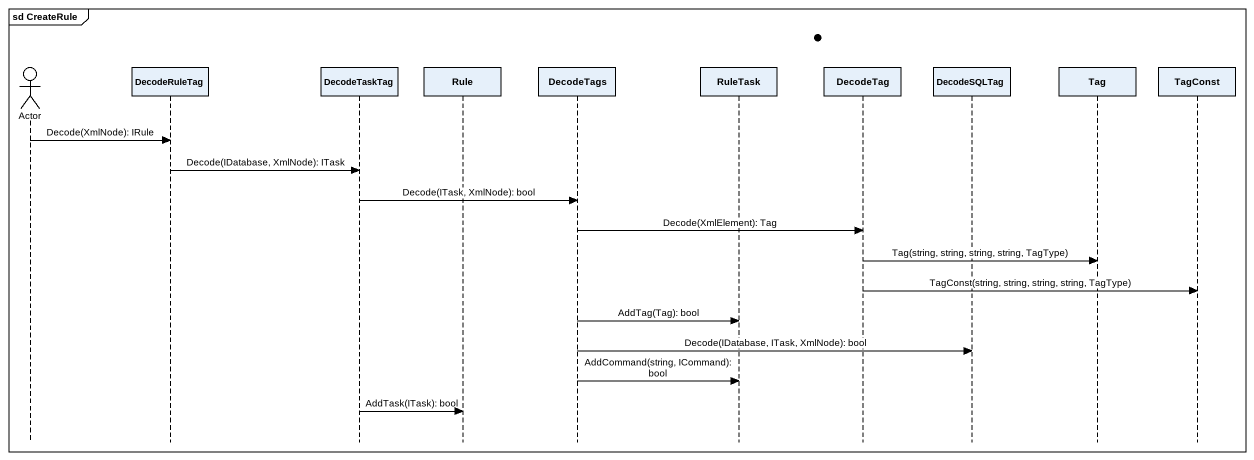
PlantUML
@startuml
mainframe sd CreateRule
hide footbox
actor "Actor" as Actor_
participant DecodeRuleTag
participant DecodeTaskTag
participant Rule
participant DecodeTags
participant RuleTask
participant DecodeTag
participant DecodeSQLTag
participant Tag
participant TagConst

Actor_ -> DecodeRuleTag : Decode(XmlNode): IRule
DecodeRuleTag -> DecodeTaskTag : Decode(IDatabase, XmlNode): ITask
DecodeTaskTag -> DecodeTags : Decode(ITask, XmlNode): bool
DecodeTags -> DecodeTag : Decode(XmlElement): Tag
DecodeTag -> Tag : Tag(string, string, string, string, TagType)
DecodeTag -> TagConst : TagConst(string, string, string, string, TagType)
DecodeTags -> RuleTask : AddTag(Tag): bool
DecodeTags -> DecodeSQLTag : Decode(IDatabase, ITask, XmlNode): bool
DecodeTags -> RuleTask : AddCommand(string, ICommand): bool
DecodeTaskTag -> Rule : AddTask(ITask): bool
@enduml
